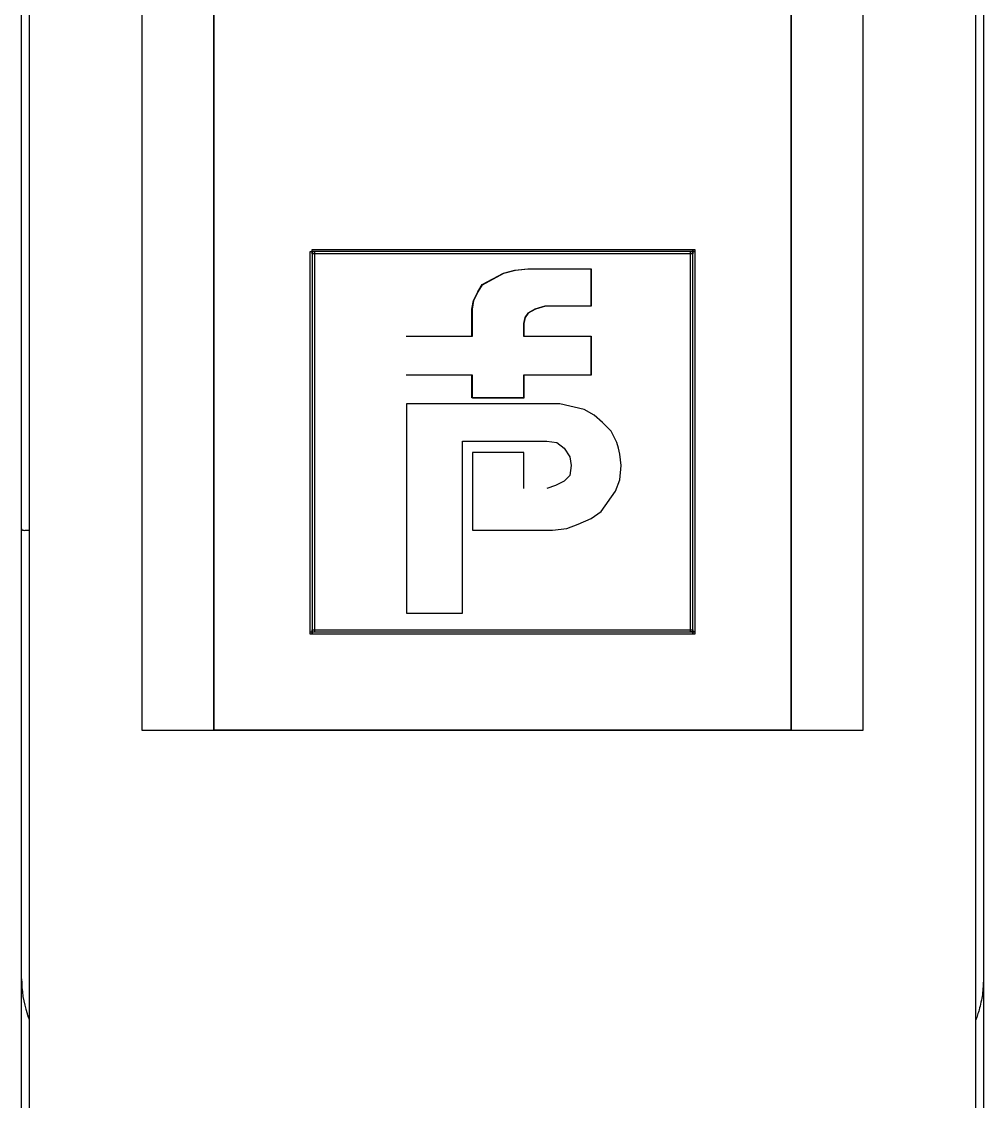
# Model space of a CAD drawing. Header units: metres. Extents: x 0 to 2830, y 0 to 842.
# Drawn here: x 1675.39 to 1703.74, y 438.47 to 470.3 of the extents above; entities that cross this region are included whole.
import ezdxf

# ---------------------------------------------------------------- set-up
doc = ezdxf.new("R2010")
doc.units = ezdxf.units.M
doc.layers.add('SCHEMATICS', color=7, linetype='Continuous')

msp = doc.modelspace()

# ---------------------------------------------------------------- linework, layer by layer
at = {"layer": 'SCHEMATICS', "color": 7}
for p, q in [((1675.62, 424.501), (1675.62, 646.804)), ((1703.512, 424.501), (1703.512, 646.804)), ((1675.392, 425.3), (1675.392, 645.862)), ((1675.392, 425.3), (1675.392, 645.862)), ((1703.738, 645.862), (1703.738, 425.3)), ((1703.738, 645.862), (1703.738, 425.3)), ((1681.062, 449.406), (1681.062, 555.988)), ((1698.069, 555.988), (1698.069, 449.406)), ((1683.896, 452.306), (1683.896, 463.517)), ((1683.896, 463.517), (1684.021, 463.517)), ((1683.957, 463.582), (1695.172, 463.582)), ((1683.957, 463.455), (1683.957, 463.582)), ((1684.021, 463.517), (1684.021, 452.306)), ((1695.108, 452.306), (1695.108, 463.517)), ((1695.108, 463.517), (1695.234, 463.517)), ((1695.172, 463.582), (1695.234, 463.582)), ((1695.172, 463.517), (1695.172, 463.582)), ((1695.172, 463.582), (1695.172, 463.455)), ((1695.234, 463.517), (1695.172, 463.517)), ((1695.234, 463.582), (1695.234, 463.517)), ((1695.234, 463.517), (1695.234, 452.306)), ((1695.172, 463.455), (1683.957, 463.455)), ((1688.961, 462.545), (1689.593, 462.882)), ((1688.975, 462.543), (1689.607, 462.882)), ((1689.593, 462.882), (1689.93, 462.968)), ((1689.607, 462.882), (1689.945, 462.968)), ((1689.93, 462.968), (1690.309, 463.011)), ((1689.945, 462.968), (1690.323, 463.011)), ((1690.309, 463.011), (1692.164, 463.011)), ((1690.323, 463.011), (1692.179, 463.011)), ((1692.164, 463.011), (1692.164, 461.911)), ((1692.179, 463.011), (1692.179, 461.911)), ((1688.834, 462.334), (1688.961, 462.545)), ((1688.848, 462.332), (1688.975, 462.543)), ((1688.707, 462.08), (1688.834, 462.334)), ((1688.722, 462.08), (1688.848, 462.332)), ((1688.664, 461.825), (1688.707, 462.08)), ((1688.68, 461.825), (1688.722, 462.08)), ((1690.813, 461.911), (1690.52, 461.825)), ((1690.828, 461.911), (1690.533, 461.825)), ((1692.164, 461.911), (1690.813, 461.911)), ((1692.179, 461.911), (1690.828, 461.911)), ((1688.664, 461.022), (1688.664, 461.825)), ((1688.68, 461.022), (1688.68, 461.825)), ((1690.225, 461.572), (1690.183, 461.403)), ((1690.238, 461.572), (1690.197, 461.402)), ((1690.309, 461.7), (1690.225, 461.572)), ((1690.323, 461.7), (1690.238, 461.572)), ((1690.52, 461.825), (1690.309, 461.7)), ((1690.533, 461.825), (1690.323, 461.7)), ((1690.183, 461.403), (1690.183, 461.022)), ((1690.197, 461.402), (1690.197, 461.022)), ((1686.726, 461.022), (1688.664, 461.022)), ((1686.739, 461.022), (1688.68, 461.022)), ((1690.183, 461.022), (1692.164, 461.022)), ((1690.197, 461.022), (1692.179, 461.022)), ((1692.164, 461.022), (1692.164, 459.879)), ((1692.179, 461.022), (1692.179, 459.879)), ((1688.664, 459.879), (1686.726, 459.879)), ((1688.68, 459.879), (1686.739, 459.879)), ((1688.664, 459.203), (1688.664, 459.879)), ((1688.68, 459.202), (1688.68, 459.879)), ((1692.164, 459.879), (1690.183, 459.879)), ((1690.183, 459.879), (1690.183, 459.203)), ((1692.179, 459.879), (1690.197, 459.879)), ((1690.197, 459.879), (1690.197, 459.202)), ((1691.251, 459.033), (1686.739, 459.033)), ((1686.739, 459.033), (1686.739, 452.855)), ((1690.183, 459.203), (1688.664, 459.203)), ((1690.197, 459.202), (1688.68, 459.202)), ((1691.968, 458.864), (1691.251, 459.033)), ((1692.262, 458.694), (1691.968, 458.864)), ((1692.516, 458.483), (1692.262, 458.694)), ((1692.769, 458.228), (1692.516, 458.483)), ((1692.937, 457.89), (1692.769, 458.228)), ((1688.384, 452.855), (1688.384, 457.933)), ((1688.384, 457.933), (1690.871, 457.933)), ((1690.871, 457.933), (1691.166, 457.89)), ((1691.166, 457.89), (1691.379, 457.722)), ((1692.979, 457.722), (1692.937, 457.89)), ((1690.197, 457.595), (1688.68, 457.595)), ((1688.68, 457.595), (1688.68, 455.311)), ((1690.197, 456.538), (1690.197, 457.595)), ((1691.379, 457.722), (1691.547, 457.468)), ((1691.547, 457.468), (1691.589, 457.214)), ((1693.021, 457.551), (1692.979, 457.722)), ((1693.063, 457.214), (1693.021, 457.551)), ((1691.589, 457.214), (1691.547, 456.917)), ((1693.021, 456.79), (1693.063, 457.214)), ((1691.547, 456.917), (1691.379, 456.748)), ((1692.895, 456.452), (1693.021, 456.79)), ((1691.125, 456.622), (1690.871, 456.538)), ((1691.379, 456.748), (1691.125, 456.622)), ((1692.473, 455.859), (1692.895, 456.452)), ((1692.179, 455.648), (1692.473, 455.859)), ((1691.799, 455.48), (1692.179, 455.648)), ((1688.68, 455.311), (1691.041, 455.311)), ((1691.041, 455.311), (1691.462, 455.351)), ((1691.462, 455.351), (1691.799, 455.48)), ((1686.739, 452.855), (1688.384, 452.855)), ((1683.957, 452.242), (1683.957, 452.369)), ((1683.957, 452.369), (1695.172, 452.369)), ((1695.172, 452.369), (1695.172, 452.242)), ((1683.896, 452.242), (1683.896, 452.306)), ((1683.896, 452.306), (1683.957, 452.306)), ((1683.957, 452.242), (1683.896, 452.242)), ((1683.957, 452.306), (1683.957, 452.242)), ((1695.172, 452.242), (1683.957, 452.242)), ((1695.234, 452.306), (1695.108, 452.306)), ((1695.172, 452.242), (1695.172, 452.306)), ((1695.172, 452.306), (1695.234, 452.306)), ((1695.234, 452.242), (1695.172, 452.242)), ((1695.234, 452.306), (1695.234, 452.242)), ((1698.069, 449.406), (1681.062, 449.406))]:
    msp.add_line(p, q, dxfattribs=at)
for points in [[(1681.062, 449.406), (1698.069, 449.406), (1698.069, 555.988), (1681.062, 555.988), (1681.062, 449.406)], [(1678.936, 535.022), (1678.936, 449.407), (1700.195, 449.407), (1700.195, 535.022), (1678.936, 535.022)], [(1683.957, 452.306), (1695.172, 452.306), (1695.172, 463.517), (1683.957, 463.517), (1683.957, 452.306)], [(1675.392, 455.342), (1675.396, 455.325), (1675.407, 455.313), (1675.423, 455.305), (1675.444, 455.302), (1675.469, 455.301), (1675.496, 455.302), (1675.525, 455.304), (1675.553, 455.307)], [(1675.553, 455.307), (1675.561, 455.307), (1675.569, 455.307), (1675.578, 455.308), (1675.586, 455.309), (1675.595, 455.309), (1675.603, 455.31), (1675.612, 455.31), (1675.62, 455.31)], [(1675.392, 442.082), (1675.395, 441.952), (1675.402, 441.823), (1675.415, 441.693), (1675.432, 441.564), (1675.455, 441.436), (1675.483, 441.308), (1675.515, 441.182), (1675.553, 441.058)], [(1703.738, 442.082), (1703.738, 442.024), (1703.736, 441.966), (1703.734, 441.908), (1703.73, 441.85), (1703.726, 441.792), (1703.72, 441.735), (1703.714, 441.678), (1703.707, 441.621)], [(1703.707, 441.621), (1703.698, 441.563), (1703.689, 441.506), (1703.678, 441.448), (1703.667, 441.392), (1703.655, 441.335), (1703.642, 441.279), (1703.627, 441.224), (1703.612, 441.168)], [(1675.553, 441.058), (1675.559, 441.037), (1675.566, 441.015), (1675.573, 440.994), (1675.58, 440.972), (1675.587, 440.951), (1675.595, 440.93), (1675.602, 440.909), (1675.609, 440.889)], [(1703.612, 441.168), (1703.601, 441.13), (1703.59, 441.093), (1703.578, 441.055), (1703.566, 441.018), (1703.553, 440.981), (1703.54, 440.943), (1703.527, 440.906), (1703.513, 440.87)]]:
    msp.add_lwpolyline(points, dxfattribs=at)

doc.saveas('drawing.dxf')
